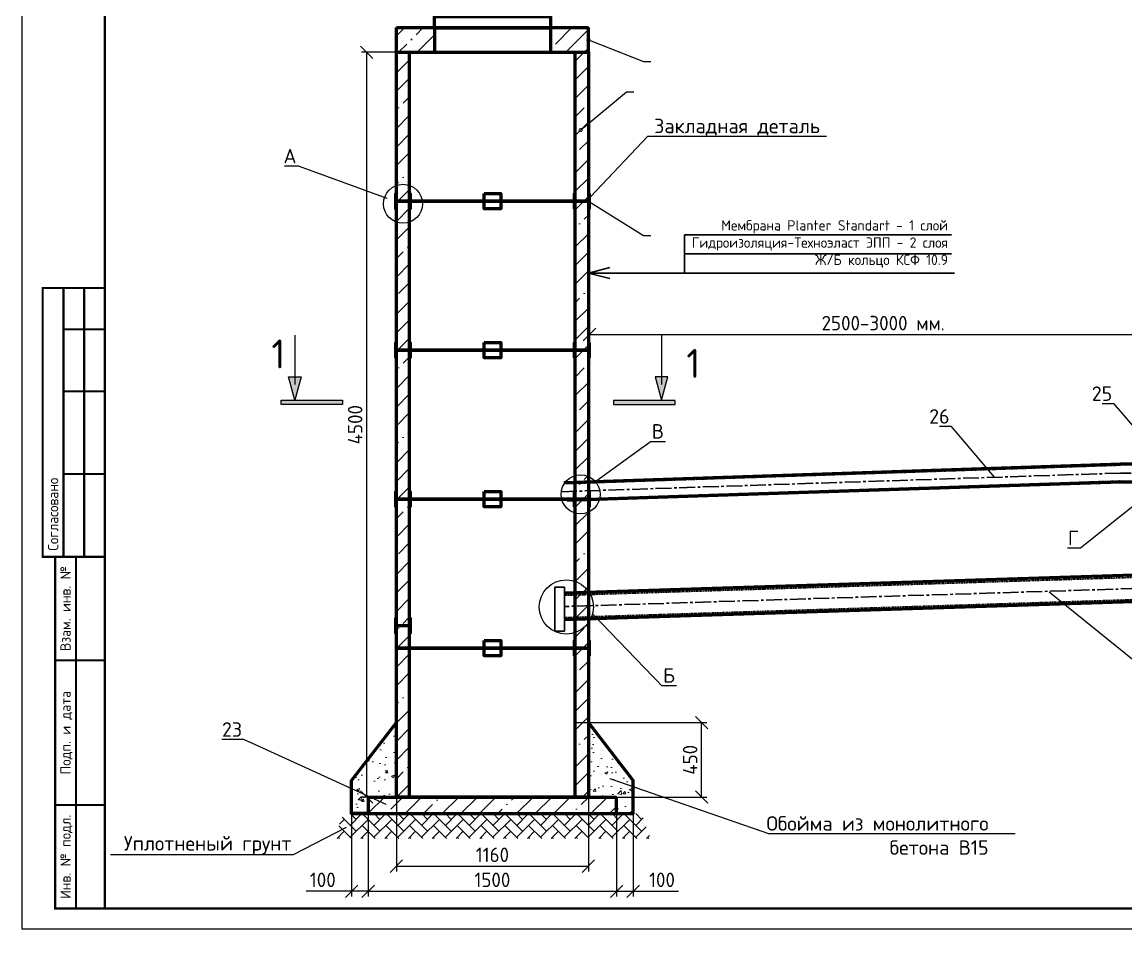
# Model space of a CAD drawing. Header units: millimetres. Extents: x 1601 to 14530, y 1157 to 12625.
# Drawn here: x 9961.4 to 10228, y 2824.9 to 3044.8 of the extents above; entities that cross this region are included whole.
import ezdxf
from ezdxf import colors
from ezdxf.entities.mleader import LeaderData, LeaderLine
from ezdxf.enums import TextEntityAlignment as Align
from ezdxf.math import Vec2, Vec3

# ---------------------------------------------------------------- set-up
doc = ezdxf.new("R2010")
doc.units = ezdxf.units.MM
for name, pattern in [('ACAD_ISO04W100', [30, 24, -3, 0, -3]), ('HIDDEN', [0.375, 0.25, -0.125]), ('осевая2', [28.575, 19.05, -3.175, 3.175, -3.175])]:
    doc.linetypes.add(name, pattern=pattern)
for name, color, linetype, lineweight in [('Осевая', 2, 'осевая2', 30), ('Основной', 1, 'Continuous', 60), ('Размер 3.5', 250, 'Continuous', 35), ('Размеры на чертеже', 250, 'Continuous', 25), ('Тонкие', 5, 'Continuous', 30), ('шриховка', 251, 'ACAD_ISO04W100', 15)]:
    doc.layers.add(name, color=color, linetype=linetype, lineweight=lineweight)
doc.layers.add('Штриховка', color=7, linetype='Continuous')
doc.styles.add('-ISOCPEUR-', font='isocpeur.TTF')
doc.styles.add('GOST', font='GOST Common.ttf')
doc.styles.add('GOST-2.304_Type-B', font='GOST Common.ttf')
doc.dimstyles.new('Копия М 1 к 25', dxfattribs={"dimtxt": 3.5, "dimasz": 3, "dimexe": 1.25, "dimexo": 0, "dimgap": 1, "dimtad": 1, "dimdec": 0, "dimlfac": 25, "dimzin": 0, "dimdsep": 46, "dimtxsty": 'GOST', "dimblk": 'OBLIQUE', "dimcen": 5, "dimclrd": 256, "dimclre": 256, "dimclrt": 256, "dimazin": 2, "dimtfac": 1, "dimtdec": 0, "dimtmove": 0, "dimatfit": 3, "dimldrblk": 'NONE', "dimfxl": 1.25, "dimtolj": 1, "dimtzin": 0, "dimlwd": -1, "dimlwe": -1, "dimarcsym": 2})
pattern_1 = [(50, (6501.311, -17421.934), (7.1726018, -0.6275213), [0.75, -8.25]), (355, (6501.311, -17421.934), (-1.3875133, 7.5219213), [0.6, -6.6]), (100.4514, (6501.9086, -17421.986), (5.7850938, 6.8943954), [0.637402, -7.011421]), (46.1842, (6501.311, -17419.934), (10.6724105, -1.65519), [1.125, -12.375]), (96.6356, (6502.2, -17420.072), (9.346627, 9.7411787), [0.956103, -10.51713]), (351.1842, (6501.311, -17419.934), (9.3466195, 9.741186), [0.9, -9.9]), (21, (6502.311, -17420.434), (5.9690705, -4.0261889), [0.75, -8.25]), (326, (6502.311, -17420.434), (2.4331533, 7.2515005), [0.6, -6.6]), (71.4514, (6502.808, -17420.7695), (8.4022263, 3.225305), [0.637402, -7.011421]), (37.5, (6501.3109, -17421.934), (0.12159855, 3.32893854), [0, -6.52, 0, -6.7, 0, -6.625]), (7.5, (6501.311, -17421.934), (2.6306954, 3.9441171), [0, -3.82, 0, -6.37, 0, -2.525]), (327.5, (6499.081, -17421.934), (5.33822436, -0.2255487), [0, -2.5, 0, -7.8, 0, -10.35]), (317.5, (6498.081, -17421.934), (5.8318617, 1.0010498), [0, -3.25, 0, -5.18, 0, -7.35])]

# ---------------------------------------------------------------- blocks, each defined once
blk = doc.blocks.new('*U19')
at = {"layer": 'шриховка'}
h = blk.add_hatch(dxfattribs=at)
h.set_pattern_fill('ANSI35', color=256, scale=0.5)
h.set_pattern_definition([(45, (-40.9893, 0), (-2.24506, 2.24506), []), (45, (-38.7443, 0), (-2.24506, 2.24506), [3.96875, -0.79375, 0, -0.79375])])
h.paths.add_polyline_path([(-10, -18), (11.6, -18), (11.6, 0), (-10, 0)])
h.paths.add_polyline_path([(10, 0), (-11.6, 0), (-11.6, -18), (10, -18)])
at = {"layer": 'Основной'}
for p, q in [((-10, 0), (-10, -18)), ((10, 0), (10, -18))]:
    blk.add_line(p, q, dxfattribs=at)
blk.add_lwpolyline([(-11.6, 0), (11.6, 0), (11.6, -18), (-11.6, -18)], close=True, dxfattribs=at)
blk = doc.blocks.new('_Oblique')
at = {"color": 0, "linetype": 'ByBlock', "lineweight": -2}
blk.add_line((-0.5, -0.5), (0.5, 0.5), dxfattribs=at)
blk = doc.blocks.new('*D174')
at = {"transparency": 16777216}
for p, q in [((10041, 2853.53), (10041, 2833.52)), ((10045, 2853.53), (10045, 2833.52)), ((10041, 2834.77), (10030.05, 2834.77)), ((10045, 2834.77), (10041, 2834.77))]:
    blk.add_line(p, q, dxfattribs=at)
at = {"layer": 'Defpoints', "color": 0, "transparency": 16777216}
for p in [(10041, 2853.53), (10045, 2853.53), (10041, 2834.77)]:
    blk.add_point(p, dxfattribs=at)
at = {"transparency": 16777216, "xscale": 3, "yscale": 3, "zscale": 3, "rotation": 180}
blk.add_blockref('_Oblique', (10041, 2834.77), dxfattribs=at)
at = {"transparency": 16777216, "xscale": 3, "yscale": 3, "zscale": 3}
blk.add_blockref('_Oblique', (10045, 2834.77), dxfattribs=at)
at = {"transparency": 16777216, "insert": (10034.03, 2837.52), "char_height": 3.5, "attachment_point": 5, "style": 'GOST'}
blk.add_mtext('\\A1;100', dxfattribs=at)
blk = doc.blocks.new('_None')
blk = doc.blocks.new('*D175')
at = {"transparency": 16777216}
for p, q in [((10045, 2853.53), (10045, 2833.52)), ((10105, 2853.53), (10105, 2833.52)), ((10045, 2834.77), (10105, 2834.77))]:
    blk.add_line(p, q, dxfattribs=at)
at = {"layer": 'Defpoints', "color": 0, "transparency": 16777216}
for p in [(10045, 2853.53), (10105, 2853.53), (10105, 2834.77)]:
    blk.add_point(p, dxfattribs=at)
at = {"transparency": 16777216, "xscale": 3, "yscale": 3, "zscale": 3, "rotation": 180}
blk.add_blockref('_Oblique', (10045, 2834.77), dxfattribs=at)
at = {"transparency": 16777216, "xscale": 3, "yscale": 3, "zscale": 3}
blk.add_blockref('_Oblique', (10105, 2834.77), dxfattribs=at)
at = {"transparency": 16777216, "insert": (10075, 2837.52), "char_height": 3.5, "attachment_point": 5, "style": 'GOST'}
blk.add_mtext('\\A1;1500', dxfattribs=at)
blk = doc.blocks.new('*D176')
at = {"transparency": 16777216}
for p, q in [((10105, 2853.53), (10105, 2833.52)), ((10109, 2853.53), (10109, 2833.52)), ((10105, 2834.77), (10109, 2834.77)), ((10109, 2834.77), (10119.95, 2834.77))]:
    blk.add_line(p, q, dxfattribs=at)
at = {"layer": 'Defpoints', "color": 0, "transparency": 16777216}
for p in [(10105, 2853.53), (10109, 2853.53), (10109, 2834.77)]:
    blk.add_point(p, dxfattribs=at)
at = {"transparency": 16777216, "xscale": 3, "yscale": 3, "zscale": 3, "rotation": 180}
blk.add_blockref('_Oblique', (10105, 2834.77), dxfattribs=at)
at = {"transparency": 16777216, "xscale": 3, "yscale": 3, "zscale": 3}
blk.add_blockref('_Oblique', (10109, 2834.77), dxfattribs=at)
at = {"transparency": 16777216, "insert": (10115.98, 2837.52), "char_height": 3.5, "attachment_point": 5, "style": 'GOST'}
blk.add_mtext('\\A1;100', dxfattribs=at)
blk = doc.blocks.new('*D177')
at = {"transparency": 16777216}
for p, q in [((10051.8, 2857.53), (10051.8, 2839.57)), ((10098.2, 2857.53), (10098.2, 2839.57)), ((10051.8, 2840.82), (10098.2, 2840.82))]:
    blk.add_line(p, q, dxfattribs=at)
at = {"layer": 'Defpoints', "color": 0, "transparency": 16777216}
for p in [(10051.8, 2857.53), (10098.2, 2857.53), (10098.2, 2840.82)]:
    blk.add_point(p, dxfattribs=at)
at = {"transparency": 16777216, "xscale": 3, "yscale": 3, "zscale": 3, "rotation": 180}
blk.add_blockref('_Oblique', (10051.8, 2840.82), dxfattribs=at)
at = {"transparency": 16777216, "xscale": 3, "yscale": 3, "zscale": 3}
blk.add_blockref('_Oblique', (10098.2, 2840.82), dxfattribs=at)
at = {"transparency": 16777216, "insert": (10075, 2843.57), "char_height": 3.5, "attachment_point": 5, "style": 'GOST'}
blk.add_mtext('\\A1;1160', dxfattribs=at)
blk = doc.blocks.new('*D173')
at = {"transparency": 16777216}
for p, q in [((10095, 2875.53), (10126.78, 2875.53)), ((10125.53, 2857.53), (10125.53, 2875.53)), ((10095, 2857.53), (10126.78, 2857.53))]:
    blk.add_line(p, q, dxfattribs=at)
at = {"layer": 'Defpoints', "color": 0, "transparency": 16777216}
for p in [(10095, 2875.53), (10125.53, 2875.53), (10095, 2857.53)]:
    blk.add_point(p, dxfattribs=at)
at = {"transparency": 16777216, "xscale": 3, "yscale": 3, "zscale": 3}
for p, rotation in [((10125.53, 2875.53), 90), ((10125.53, 2857.53), 270)]:
    blk.add_blockref('_Oblique', p, dxfattribs=dict(at, rotation=rotation))
at = {"transparency": 16777216, "insert": (10122.78, 2866.53), "char_height": 3.5, "attachment_point": 5, "rotation": 90, "style": 'GOST'}
blk.add_mtext('\\A1;450', dxfattribs=at)
blk = doc.blocks.new('направление')
at = {"layer": 'Размеры на чертеже'}
h = blk.add_hatch(color=256, dxfattribs=at)
h.dxf.hatch_style = 1
h.paths.add_polyline_path([(0, 0), (-3.75, 1.04), (-3.75, -1.03)])
blk.add_line((-10.5, 0), (-2.5, 0), dxfattribs=at)
blk.add_lwpolyline([(0, 0), (-3.75, 1.04), (-3.75, -1.03)], close=True, dxfattribs=at)
blk = doc.blocks.new('*U178')
at = {"layer": 'Штриховка', "true_color": 0x000000}
h = blk.add_hatch(color=18, dxfattribs=at)
h.dxf.hatch_style = 1
h.paths.add_polyline_path([(-0.3594, 0.0234), (-0.3594, 0.0017), (-0.0276, 0.0017), (-0.0276, 0.0234)])
h = blk.add_hatch(color=18, dxfattribs=at)
h.dxf.hatch_style = 1
h.paths.add_polyline_path([(1.4352, 0.0234), (1.4352, 0.0007), (1.767, 0.0007), (1.767, 0.0234)])
at = {"layer": 'Штриховка', "color": 18, "true_color": 0x000000}
for points in [[(-0.0276, 0.0017), (-0.0276, 0.0234), (-0.3594, 0.0234), (-0.3594, 0.0017)], [(1.4352, 0.0007), (1.4352, 0.0234), (1.767, 0.0234), (1.767, 0.0007)]]:
    blk.add_lwpolyline(points, close=True, dxfattribs=at)
at = {"layer": 'Размеры на чертеже', "yscale": 0.03333333333333333, "zscale": 0.03333333333333333}
for p, xscale, rotation in [((-0.2853, 0), 0.03333333333333333, 89.99999999993935), ((1.6929, 0), -0.03333333333333333, 270.0000000000607)]:
    blk.add_blockref('направление', p, dxfattribs=dict(at, xscale=xscale, rotation=rotation))
blk = doc.blocks.new('*D188')
at = {"transparency": 16777216}
for p, q in [((10098.46, 2931.21), (10098.46, 2970.58)), ((10098.46, 2969.33), (10240.35, 2969.33)), ((10240.35, 2940.22), (10240.35, 2970.58))]:
    blk.add_line(p, q, dxfattribs=at)
at = {"layer": 'Defpoints', "color": 0, "transparency": 16777216}
for p in [(10240.35, 2969.33), (10240.35, 2940.22), (10098.46, 2931.21)]:
    blk.add_point(p, dxfattribs=at)
at = {"transparency": 16777216, "xscale": 3, "yscale": 3, "zscale": 3, "rotation": 180}
blk.add_blockref('_Oblique', (10098.46, 2969.33), dxfattribs=at)
at = {"transparency": 16777216, "xscale": 3, "yscale": 3, "zscale": 3}
blk.add_blockref('_Oblique', (10240.35, 2969.33), dxfattribs=at)
at = {"transparency": 16777216, "insert": (10169.41, 2972.08), "char_height": 3.5, "attachment_point": 5, "style": 'GOST'}
blk.add_mtext('\\A1;2500-3000 мм.', dxfattribs=at)
blk = doc.blocks.new('_DotSmall')
at = {"color": 0, "linetype": 'ByBlock', "const_width": 0.5}
blk.add_lwpolyline([(-0.0625, 0, 1), (0.0625, 0, 1)], format="xyb", close=True, dxfattribs=at)
blk = doc.blocks.new('*D359')
at = {"transparency": 16777216}
for p, q in [((10055, 3037.53), (10043.35, 3037.53)), ((10044.6, 3037.53), (10044.6, 2857.53)), ((10055, 2857.53), (10043.35, 2857.53))]:
    blk.add_line(p, q, dxfattribs=at)
at = {"layer": 'Defpoints', "color": 0, "transparency": 16777216}
for p in [(10055, 3037.53), (10044.6, 2857.53), (10055, 2857.53)]:
    blk.add_point(p, dxfattribs=at)
at = {"transparency": 16777216, "xscale": 3, "yscale": 3, "zscale": 3}
for p, rotation in [((10044.6, 3037.53), 90), ((10044.6, 2857.53), 270)]:
    blk.add_blockref('_Oblique', p, dxfattribs=dict(at, rotation=rotation))
at = {"transparency": 16777216, "insert": (10041.85, 2947.53), "char_height": 3.5, "attachment_point": 5, "rotation": 90, "style": 'GOST'}
blk.add_mtext('\\A1;4500', dxfattribs=at)

msp = doc.modelspace()

# ---------------------------------------------------------------- hatches: boundary and pattern name
h = msp.add_hatch()
h.set_pattern_fill('AR-HBONE', scale=0.02)
h.paths.add_polyline_path([(10113.1887, 2847.5317), (10111.0049, 2853.5317), (10039.0049, 2853.5317), (10036.8211, 2847.5317)])
at = {"layer": 'шриховка', "lineweight": 30}
h = msp.add_hatch(dxfattribs=at)
h.set_pattern_fill('ANSI35', color=256, style=0)
h.set_pattern_definition([(45, (2410.989, 2557.9686), (-4.490128, 4.490128), []), (45, (2415.479, 2557.9686), (-4.490128, 4.490128), [7.9375, -1.5875, 0, -1.5875])])
h.paths.add_polyline_path([(10061.0085, 3043.5353), (10051.8049, 3043.5317), (10051.8049, 3037.5317), (10061.0049, 3037.5317)])
h.paths.add_polyline_path([(10098.2049, 3043.5317), (10089.0029, 3043.5337), (10089.0049, 3037.5317), (10098.2049, 3037.5317)])
at = {"layer": 'шриховка'}
h = msp.add_hatch(dxfattribs=at)
h.set_pattern_fill('AR-CONC', color=256, style=0)
h.set_pattern_definition(pattern_1)
h.paths.add_polyline_path([(10052.0666, 2857.5317), (10051.8049, 2875.5317), (10041.0049, 2861.5317), (10041.0049, 2853.5317), (10045.0049, 2853.5317), (10045.0049, 2857.5317)])
h = msp.add_hatch(dxfattribs=at)
h.set_pattern_fill('AR-CONC', color=256, style=0)
h.set_pattern_definition(pattern_1)
h.paths.add_polyline_path([(10097.9432, 2857.5317), (10098.2049, 2875.5317), (10109.0049, 2861.5317), (10109.0049, 2853.5317), (10105.0049, 2853.5317), (10105.0049, 2857.5317)])
h = msp.add_hatch(dxfattribs=at)
h.set_pattern_fill('ANSI35', color=256)
h.set_pattern_definition([(45, (1373.2674, 2255.135), (-4.490128, 4.490128), []), (45, (1377.7575, 2255.135), (-4.490128, 4.490128), [7.9375, -1.5875, 0, -1.5875])])
h.paths.add_polyline_path([(10045.0049, 2857.5317), (10045.0049, 2853.5317), (10105.0049, 2853.5317), (10105.0049, 2857.5317)])

# ---------------------------------------------------------------- linework, layer by layer
at = {"const_width": 0.5}
for points in [[(9981.3843, 2915.5891), (9966.3843, 2915.5891), (9966.3843, 2980.5891), (9981.3843, 2980.5891)], [(9971.3843, 2980.5891), (9971.3843, 2915.5891)], [(9976.3843, 2980.5891), (9976.3843, 2915.5891)], [(9971.3843, 2970.5891), (9981.3843, 2970.5891)], [(9971.3843, 2955.5891), (9981.3843, 2955.5891)], [(9971.3843, 2935.5891), (9981.3843, 2935.5891)], [(9981.3843, 2830.5891), (9969.3843, 2830.5891), (9969.3843, 2915.5891), (9981.3843, 2915.5891)], [(9974.3843, 2915.5891), (9974.3843, 2830.5891)], [(9969.3843, 2890.5891), (9981.3843, 2890.5891)], [(9969.3843, 2855.5891), (9981.3843, 2855.5891)]]:
    msp.add_lwpolyline(points, dxfattribs=at)
for centre, radius in [((10053.4049, 3000.9195), 4.7137), ((10096.2997, 2930.6922), 4.7137), ((10092.8694, 2903.4706), 6.5564)]:
    msp.add_circle(centre, radius)
at = {"layer": 'Осевая', "ltscale": 0.2}
for p, q in [((10226.7743, 2935.8369), (10091.2156, 2931.3148)), ((10263.5938, 2935.8369), (10226.7743, 2935.8369)), ((10236.3661, 2908.1274), (10092.4143, 2903.5867))]:
    msp.add_line(p, q, dxfattribs=at)
at = {"layer": 'Основной'}
for p, q in [((10051.8049, 3037.5317), (10051.8052, 3043.5359)), ((10051.8049, 3043.5317), (10098.2049, 3043.5317)), ((10061.0049, 3043.5317), (10061.0049, 3037.5317)), ((10089.0049, 3043.5317), (10089.0049, 3037.5317)), ((10098.2049, 3037.5317), (10098.2045, 3043.5359)), ((10051.8049, 3037.5317), (10098.2049, 3037.5317)), ((10077.0049, 3001.5317), (10073.0049, 3001.5317)), ((10077.0049, 2965.5317), (10073.0049, 2965.5317)), ((10226.7743, 2937.9969), (10092.2295, 2933.5086)), ((10266.0975, 2937.9969), (10226.7743, 2937.9969)), ((10226.7743, 2933.6769), (10093.0854, 2929.2172)), ((10266.1272, 2933.6769), (10226.7743, 2933.6769)), ((10077.0049, 2929.5317), (10073.0049, 2929.5317)), ((10236.3661, 2911.3274), (10092.4143, 2906.7867)), ((10236.3661, 2904.9274), (10092.4588, 2900.3748)), ((10077.0049, 2893.5317), (10073.0049, 2893.5317)), ((10045.0049, 2857.5317), (10045.0049, 2853.5317)), ((10045.0049, 2857.5317), (10105.0049, 2857.5317)), ((10055.0049, 2857.5317), (10051.8049, 2857.5317)), ((10095.0049, 2857.5317), (10055.0049, 2857.5317)), ((10105.0049, 2853.5317), (10105.0049, 2857.5317)), ((10041.0049, 2853.5317), (10109.0049, 2853.5317))]:
    msp.add_line(p, q, dxfattribs=at)
for points in [[(10089.0049, 3043.3476), (10061.0049, 3043.3476), (10061.0049, 3046.1476), (10089.0049, 3046.1476)], [(10073.0049, 3003.3717), (10077.0049, 3003.3717), (10077.0049, 2999.6917), (10073.0049, 2999.6917)], [(10073.0049, 2967.3717), (10077.0049, 2967.3717), (10077.0049, 2963.6917), (10073.0049, 2963.6917)], [(10073.0049, 2931.3717), (10077.0049, 2931.3717), (10077.0049, 2927.6917), (10073.0049, 2927.6917)], [(10073.0049, 2895.3717), (10077.0049, 2895.3717), (10077.0049, 2891.6917), (10073.0049, 2891.6917)]]:
    msp.add_lwpolyline(points, close=True, dxfattribs=at)
for points in [[(10045.0049, 2853.5317), (10041.0049, 2853.5317), (10041.0049, 2861.5317), (10051.8049, 2875.5317)], [(10105.0049, 2853.5317), (10109.0049, 2853.5317), (10109.0049, 2861.5317), (10098.2049, 2875.5317)]]:
    msp.add_lwpolyline(points, dxfattribs=at)
at = {"layer": 'Тонкие', "ltscale": 0.001}
for p, q in [((10185.9074, 2993.4285), (10121.3992, 2993.4285)), ((10121.3992, 2993.4285), (10121.3992, 2984.1869)), ((10185.9074, 2988.8077), (10121.3992, 2988.8077)), ((10098.2079, 2984.1869), (10104.7703, 2984.1869)), ((10104.7703, 2984.1869), (10186.6296, 2984.1869))]:
    msp.add_line(p, q, dxfattribs=at)
at = {"layer": 'Тонкие'}
for q in [(10103.3351, 2985.5296), (10103.3351, 2982.8459)]:
    msp.add_line((10098.2049, 2984.1877), q, dxfattribs=at)
at = {"layer": 'Тонкие', "color": 9, "linetype": 'HIDDEN'}
for p, q in [((10226.705, 2937.7363), (10092.1621, 2933.2531)), ((10226.6549, 2933.9309), (10092.892, 2929.4741)), ((10236.3561, 2910.8216), (10092.4143, 2906.2901)), ((10236.2641, 2905.4308), (10092.4143, 2900.9031))]:
    msp.add_line(p, q, dxfattribs=at)
at = {"layer": 'Тонкие', "ltscale": 100}
for points in [[(10055.4049, 3001.5317), (10055.4049, 3003.3717), (10055.2609, 3003.3717, 0.41421356), (10055.1009, 3003.2117), (10055.1009, 3001.9917, -0.41421356), (10054.8209, 3001.7117), (10051.9889, 3001.7117, -0.41421356), (10051.7089, 3001.9917), (10051.7089, 3003.2117, 0.41421356), (10051.5489, 3003.3717), (10051.4049, 3003.3717), (10051.4049, 3001.5317)], [(10055.4049, 3001.5317), (10055.4049, 2999.6917), (10055.2609, 2999.6917, -0.41421356), (10055.1009, 2999.8517), (10055.1009, 3001.0717, 0.41421356), (10054.8209, 3001.3517), (10051.9889, 3001.3517, 0.41421356), (10051.7089, 3001.0717), (10051.7089, 2999.8517, -0.41421356), (10051.5489, 2999.6917), (10051.4049, 2999.6917), (10051.4049, 3001.5317)], [(10055.4049, 2965.5317), (10055.4049, 2967.3717), (10055.2609, 2967.3717, 0.41421356), (10055.1009, 2967.2117), (10055.1009, 2965.9917, -0.41421356), (10054.8209, 2965.7117), (10051.9889, 2965.7117, -0.41421356), (10051.7089, 2965.9917), (10051.7089, 2967.2117, 0.41421356), (10051.5489, 2967.3717), (10051.4049, 2967.3717), (10051.4049, 2965.5317)], [(10055.4049, 2965.5317), (10055.4049, 2963.6917), (10055.2609, 2963.6917, -0.41421356), (10055.1009, 2963.8517), (10055.1009, 2965.0717, 0.41421356), (10054.8209, 2965.3517), (10051.9889, 2965.3517, 0.41421356), (10051.7089, 2965.0717), (10051.7089, 2963.8517, -0.41421356), (10051.5489, 2963.6917), (10051.4049, 2963.6917), (10051.4049, 2965.5317)], [(10094.6049, 2965.5317), (10094.6049, 2967.3717), (10094.7489, 2967.3717, -0.41421356), (10094.9089, 2967.2117), (10094.9089, 2965.9917, 0.41421356), (10095.1889, 2965.7117), (10098.0209, 2965.7117, 0.41421356), (10098.3009, 2965.9917), (10098.3009, 2967.2117, -0.41421356), (10098.4609, 2967.3717), (10098.6049, 2967.3717), (10098.6049, 2965.5317)], [(10094.6049, 2965.5317), (10094.6049, 2963.6917), (10094.7489, 2963.6917, 0.41421356), (10094.9089, 2963.8517), (10094.9089, 2965.0717, -0.41421356), (10095.1889, 2965.3517), (10098.0209, 2965.3517, -0.41421356), (10098.3009, 2965.0717), (10098.3009, 2963.8517, 0.41421356), (10098.4609, 2963.6917), (10098.6049, 2963.6917), (10098.6049, 2965.5317)], [(10055.4049, 2929.5317), (10055.4049, 2931.3717), (10055.2609, 2931.3717, 0.41421356), (10055.1009, 2931.2117), (10055.1009, 2929.9917, -0.41421356), (10054.8209, 2929.7117), (10051.9889, 2929.7117, -0.41421356), (10051.7089, 2929.9917), (10051.7089, 2931.2117, 0.41421356), (10051.5489, 2931.3717), (10051.4049, 2931.3717), (10051.4049, 2929.5317)], [(10094.6049, 2929.5317), (10094.6049, 2931.3717), (10094.7489, 2931.3717, -0.41421356), (10094.9089, 2931.2117), (10094.9089, 2929.9917, 0.41421356), (10095.1889, 2929.7117), (10098.0209, 2929.7117, 0.41421356), (10098.3009, 2929.9917), (10098.3009, 2931.2117, -0.41421356), (10098.4609, 2931.3717), (10098.6049, 2931.3717), (10098.6049, 2929.5317)], [(10055.4049, 2929.5317), (10055.4049, 2927.6917), (10055.2609, 2927.6917, -0.41421356), (10055.1009, 2927.8517), (10055.1009, 2929.0717, 0.41421356), (10054.8209, 2929.3517), (10051.9889, 2929.3517, 0.41421356), (10051.7089, 2929.0717), (10051.7089, 2927.8517, -0.41421356), (10051.5489, 2927.6917), (10051.4049, 2927.6917), (10051.4049, 2929.5317)], [(10094.6049, 2929.5317), (10094.6049, 2927.6917), (10094.7489, 2927.6917, 0.41421356), (10094.9089, 2927.8517), (10094.9089, 2929.0717, -0.41421356), (10095.1889, 2929.3517), (10098.0209, 2929.3517, -0.41421356), (10098.3009, 2929.0717), (10098.3009, 2927.8517, 0.41421356), (10098.4609, 2927.6917), (10098.6049, 2927.6917), (10098.6049, 2929.5317)], [(10055.4049, 2898.9476), (10055.4049, 2900.7876), (10055.2609, 2900.7876, 0.41421356), (10055.1009, 2900.6276), (10055.1009, 2899.4076, -0.41421356), (10054.8209, 2899.1276), (10051.9889, 2899.1276, -0.41421356), (10051.7089, 2899.4076), (10051.7089, 2900.6276, 0.41421356), (10051.5489, 2900.7876), (10051.4049, 2900.7876), (10051.4049, 2898.9476)], [(10055.4049, 2898.9476), (10055.4049, 2897.1076), (10055.2609, 2897.1076, -0.41421356), (10055.1009, 2897.2676), (10055.1009, 2898.4876, 0.41421356), (10054.8209, 2898.7676), (10051.9889, 2898.7676, 0.41421356), (10051.7089, 2898.4876), (10051.7089, 2897.2676, -0.41421356), (10051.5489, 2897.1076), (10051.4049, 2897.1076), (10051.4049, 2898.9476)]]:
    msp.add_lwpolyline(points, format="xyb", close=True, dxfattribs=at)
at = {"layer": 'Тонкие'}
msp.add_lwpolyline([(10092.4143, 2897.6205), (10090.1216, 2897.6205), (10090.1216, 2908.2347), (10092.4143, 2908.2347)], close=True, dxfattribs=at)

# ---------------------------------------------------------------- block references
at = {"layer": 'Основной', "xscale": 2, "yscale": 2, "zscale": 2, "rotation": 180}
for p in [(10075.0049, 3001.5317), (10075.0049, 2965.5317), (10075.0049, 2929.5317), (10075.0049, 2893.5317), (10075.0049, 2857.5317)]:
    msp.add_blockref('*U19', p, dxfattribs=at)

# ---------------------------------------------------------------- texts
at = {"style": 'GOST'}
msp.add_text('Согласовано', height=2.5, rotation=90, dxfattribs=at).set_placement((9968.8843, 2917.0891), align=Align.MIDDLE_LEFT)
for s, p in [('Взам. инв. №', (9971.8843, 2903.0891)), ('Подп. и дата', (9971.8843, 2873.0891)), ('Инв. № подл.', (9971.8843, 2843.0891))]:
    msp.add_text(s, height=2.5, rotation=90, dxfattribs=at).set_placement(p, align=Align.MIDDLE_CENTER)
at = {"layer": 'Размер 3.5', "insert": (10185.0621, 2996.9606), "char_height": 3.5, "attachment_point": 3, "style": 'GOST-2.304_Type-B'}
msp.add_mtext_dynamic_manual_height_columns('{\\H0.7143x;\\C0;Мембрана Planter Standart - 1 слой \\PГидроизоляция-Техноэласт ЭПП - 2 слоя \\PЖ/Б кольцо КСФ 10.9            }', width=66.33575, gutter_width=12.5, heights=[14.4059], dxfattribs=at)
at = {"layer": 'Размер 3.5', "char_height": 7, "attachment_point": 1, "style": 'GOST', "bg_fill": 2}
for insert in [(10021.6203, 2968.1247), (10121.8808, 2965.8394)]:
    msp.add_mtext_dynamic_manual_height_columns('{\\Q0;\\C256;\\c0;1}', width=5.108195, gutter_width=2, heights=[0], dxfattribs=dict(at, insert=insert))

# ---------------------------------------------------------------- dimensions: what is measured, and where the dimension line sits
for base, p1, p2, picture, middle in [((10098.2049, 2840.8173), (10051.8049, 2857.5317), (10098.2049, 2857.5317), '*D177', (10075.0049, 2843.5673)), ((10041.0049, 2834.7744), (10045.0049, 2853.5317), (10041.0049, 2853.5317), '*D174', (10034.0299, 2837.5244))]:
    dim = msp.add_linear_dim(base=base, p1=p1, p2=p2, dimstyle='Копия М 1 к 25')
    dim.commit()
    dim.dimension.update_dxf_attribs({"geometry": picture, "text_midpoint": middle})

# ---------------------------------------------------------------- next in the draw order: block references
at = {"layer": 'Размеры на чертеже', "xscale": 44.75868453168243, "yscale": 44.75868453168243, "zscale": 44.75868453168243, "rotation": 179.9999984492156}
msp.add_blockref('*U178', (10103.0547, 2953.486), dxfattribs=at)

# ---------------------------------------------------------------- next in the draw order: dimensions: what is measured, and where the dimension line sits
dim = msp.add_linear_dim(base=(10240.3532, 2969.3255), p1=(10098.4609, 2931.2117), p2=(10240.3532, 2940.2169), text='2500-3000 мм.', dimstyle='Копия М 1 к 25')
dim.commit()
dim.dimension.update_dxf_attribs({"geometry": '*D188', "text_midpoint": (10169.407, 2972.0755)})

# ---------------------------------------------------------------- next in the draw order: leaders
at = {"layer": 'Размер 3.5'}
ml = msp.add_multileader_mtext('Standard', dxfattribs=at)
ml.set_content('Закладная деталь', color=256, style='-ISOCPEUR-')
ml.set_leader_properties()
ml.build(insert=Vec2(0, 0))
ml.multileader.update_dxf_attribs({"text_left_attachment_type": 6, "text_right_attachment_type": 6, "dogleg_length": 0.36, "arrow_head_size": 0.18})
ctx = ml.context
ctx.base_point, ctx.char_height, ctx.arrow_head_size, ctx.landing_gap_size, ctx.plane_origin = Vec3(10112.9433, 3017.2811), 3.5, 0.18, 0.09, Vec3(10115.4823, 3002.9805)
ctx.left_attachment, ctx.right_attachment, ctx.text_align_type = 6, 6, 2
notes = []
notes.append((ctx, [(0, (1, 1, 0), (10112.5833, 3017.2811), (1, 0), 0.36, [(0, [(10098.6049, 3002.4517)], 0, [])])]))
ctx.mtext.insert, ctx.mtext.alignment, ctx.mtext.flow_direction = Vec3(10154.1583, 3021.4811), 3, 5
ctx.mtext.has_bg_fill, ctx.mtext.bg_color, ctx.mtext.bg_scale_factor, ctx.mtext.bg_transparency, ctx.mtext.use_window_bg_color = 1, -1027028792, 1.5, 0, 1
ml = msp.add_multileader_mtext('Standard', dxfattribs=at)
ml.set_content('А', color=256, style='-ISOCPEUR-')
ml.set_leader_properties()
ml.build(insert=Vec2(0, 0))
ml.multileader.update_dxf_attribs({"text_left_attachment_type": 6, "text_right_attachment_type": 6, "dogleg_length": 0.36, "arrow_head_size": 0.18})
ctx = ml.context
ctx.base_point, ctx.char_height, ctx.arrow_head_size, ctx.landing_gap_size, ctx.plane_origin = Vec3(10025.1441, 3010.0106), 3.5, 0.18, 0.09, Vec3(10053.6509, 3027.2168)
ctx.left_attachment, ctx.right_attachment, ctx.text_align_type = 6, 6, 2
notes.append((ctx, [(1, (1, 1, 0), (10028.1341, 3010.0106), (-1, 0), 0.36, [(0, [(10049.7799, 3002.1739)], 0, [])])]))
ctx.mtext.insert, ctx.mtext.defined_height, ctx.mtext.alignment, ctx.mtext.flow_direction = Vec3(10027.6841, 3014.2106), 6.6217, 3, 5
ctx.mtext.has_bg_fill, ctx.mtext.bg_color, ctx.mtext.bg_scale_factor, ctx.mtext.bg_transparency, ctx.mtext.use_window_bg_color = 1, -1027028792, 1.5, 0, 1
ml = msp.add_multileader_mtext('Standard', dxfattribs=at)
ml.set_content('Б', color=256, style='-ISOCPEUR-')
ml.set_leader_properties()
ml.build(insert=Vec2(0, 0))
ml.multileader.update_dxf_attribs({"text_left_attachment_type": 6, "text_right_attachment_type": 6, "dogleg_length": 0.36, "arrow_head_size": 0.18})
ctx = ml.context
ctx.base_point, ctx.char_height, ctx.arrow_head_size, ctx.landing_gap_size, ctx.plane_origin = Vec3(10116.2249, 2884.4622), 3.5, 0.18, 0.09, Vec3(10108.0436, 2920.1296)
ctx.left_attachment, ctx.right_attachment, ctx.text_align_type = 6, 6, 2
notes.append((ctx, [(0, (1, 1, 0), (10115.8649, 2884.4622), (1, 0), 0.36, [(0, [(10099.2046, 2901.7818)], 0, [])])]))
ctx.mtext.insert, ctx.mtext.alignment, ctx.mtext.flow_direction = Vec3(10119.1149, 2888.6622), 3, 5
ctx.mtext.has_bg_fill, ctx.mtext.bg_color, ctx.mtext.bg_scale_factor, ctx.mtext.bg_transparency, ctx.mtext.use_window_bg_color = 1, -1027028792, 1.5, 0, 1
ml = msp.add_multileader_mtext('Standard', dxfattribs=at)
ml.set_content('23', color=256, style='-ISOCPEUR-')
ml.set_leader_properties()
ml.build(insert=Vec2(0, 0))
ml.multileader.update_dxf_attribs({"text_left_attachment_type": 6, "text_right_attachment_type": 6, "dogleg_length": 0.36, "arrow_head_size": 0.18})
ctx = ml.context
ctx.base_point, ctx.char_height, ctx.arrow_head_size, ctx.landing_gap_size, ctx.plane_origin = Vec3(10010.2387, 2871.4015), 3.5, 0.18, 0.09, Vec3(9993.5024, 2860.5129)
ctx.left_attachment, ctx.right_attachment, ctx.text_align_type = 6, 6, 2
notes.append((ctx, [(1, (1, 1, 0), (10014.9787, 2871.4015), (-1, 0), 0.36, [(0, [(10049.4733, 2855.6734)], 0, [])])]))
ctx.mtext.insert, ctx.mtext.width, ctx.mtext.alignment, ctx.mtext.flow_direction = Vec3(10014.5287, 2875.6015), 4.867051, 3, 5
ctx.mtext.has_bg_fill, ctx.mtext.bg_color, ctx.mtext.bg_scale_factor, ctx.mtext.bg_transparency, ctx.mtext.use_window_bg_color = 1, -1027028792, 1.5, 0, 1
ml = msp.add_multileader_mtext('Standard', dxfattribs=at)
ml.set_content('Обойма из монолитного ^Jбетона В15', color=256, style='-ISOCPEUR-')
ml.set_leader_properties()
ml.build(insert=Vec2(0, 0))
ml.multileader.update_dxf_attribs({"text_left_attachment_type": 6, "text_right_attachment_type": 6, "dogleg_length": 0.36, "arrow_head_size": 0.18})
ctx = ml.context
ctx.base_point, ctx.char_height, ctx.arrow_head_size, ctx.landing_gap_size, ctx.plane_origin = Vec3(10142.1012, 2848.7041), 3.5, 0.18, 0.09, Vec3(10111.3164, 2841.6001)
ctx.left_attachment, ctx.right_attachment, ctx.text_align_type = 6, 6, 2
notes.append((ctx, [(0, (1, 1, 0), (10141.7412, 2848.7041), (1, 0), 0.36, [(0, [(10103.2376, 2862.0799)], 0, [])])]))
ctx.mtext.insert, ctx.mtext.alignment, ctx.mtext.flow_direction = Vec3(10194.8662, 2852.9041), 3, 5
ctx.mtext.has_bg_fill, ctx.mtext.bg_color, ctx.mtext.bg_scale_factor, ctx.mtext.bg_transparency, ctx.mtext.use_window_bg_color = 1, -1027028792, 1.5, 0, 1
for ctx, leaders in notes:
    for number, flags, end, landing, length, lines in leaders:
        leader = LeaderData()
        leader.index, (leader.has_last_leader_line, leader.has_dogleg_vector, leader.attachment_direction) = number, flags
        leader.last_leader_point, leader.dogleg_vector, leader.dogleg_length = Vec3(end), Vec3(landing), length
        for number, points, colour, breaks in lines:
            line = LeaderLine()
            line.index, line.vertices, line.color, line.breaks = number, Vec3.list(points), colors.encode_raw_color(colour), breaks
            leader.lines.append(line)
        ctx.leaders.append(leader)

# ---------------------------------------------------------------- next in the draw order: linework, layer by layer
msp.add_lwpolyline([(9961.3843, 3245.5891), (10555.3843, 3245.5891), (10555.3843, 2825.5891), (9961.3843, 2825.5891)], close=True)
at = {"const_width": 0.5}
msp.add_lwpolyline([(9981.3843, 3240.5891), (10550.3843, 3240.5891), (10550.3843, 2830.5891), (9981.3843, 2830.5891)], close=True, dxfattribs=at)
at = {"layer": 'Тонкие', "ltscale": 100}
for points in [[(10094.6049, 3001.5317), (10094.6049, 3003.3717), (10094.7489, 3003.3717, -0.41421356), (10094.9089, 3003.2117), (10094.9089, 3001.9917, 0.41421356), (10095.1889, 3001.7117), (10098.0209, 3001.7117, 0.41421356), (10098.3009, 3001.9917), (10098.3009, 3003.2117, -0.41421356), (10098.4609, 3003.3717), (10098.6049, 3003.3717), (10098.6049, 3001.5317)], [(10094.6049, 3001.5317), (10094.6049, 2999.6917), (10094.7489, 2999.6917, 0.41421356), (10094.9089, 2999.8517), (10094.9089, 3001.0717, -0.41421356), (10095.1889, 3001.3517), (10098.0209, 3001.3517, -0.41421356), (10098.3009, 3001.0717), (10098.3009, 2999.8517, 0.41421356), (10098.4609, 2999.6917), (10098.6049, 2999.6917), (10098.6049, 3001.5317)], [(10094.6049, 2893.5317), (10094.6049, 2895.3717), (10094.7489, 2895.3717, -0.41421356), (10094.9089, 2895.2117), (10094.9089, 2893.9917, 0.41421356), (10095.1889, 2893.7117), (10098.0209, 2893.7117, 0.41421356), (10098.3009, 2893.9917), (10098.3009, 2895.2117, -0.41421356), (10098.4609, 2895.3717), (10098.6049, 2895.3717), (10098.6049, 2893.5317)], [(10094.6049, 2893.5317), (10094.6049, 2891.6917), (10094.7489, 2891.6917, 0.41421356), (10094.9089, 2891.8517), (10094.9089, 2893.0717, -0.41421356), (10095.1889, 2893.3517), (10098.0209, 2893.3517, -0.41421356), (10098.3009, 2893.0717), (10098.3009, 2891.8517, 0.41421356), (10098.4609, 2891.6917), (10098.6049, 2891.6917), (10098.6049, 2893.5317)]]:
    msp.add_lwpolyline(points, format="xyb", close=True, dxfattribs=at)

# ---------------------------------------------------------------- next in the draw order: dimensions: what is measured, and where the dimension line sits
for base, p1, p2, picture, middle in [((10044.5979, 2857.5317), (10055.0049, 3037.5317), (10055.0049, 2857.5317), '*D359', (10041.8479, 2947.5317)), ((10125.5325, 2875.5317), (10095.0049, 2857.5317), (10095.0049, 2875.5317), '*D173', (10122.7825, 2866.5317))]:
    dim = msp.add_linear_dim(base=base, p1=p1, p2=p2, angle=90, dimstyle='Копия М 1 к 25')
    dim.commit()
    dim.dimension.update_dxf_attribs({"geometry": picture, "text_midpoint": middle})
for base, p1, p2, picture, middle in [((10105.0049, 2834.7744), (10045.0049, 2853.5317), (10105.0049, 2853.5317), '*D175', (10075.0049, 2837.5244)), ((10109.0049, 2834.7744), (10105.0049, 2853.5317), (10109.0049, 2853.5317), '*D176', (10115.9799, 2837.5244))]:
    dim = msp.add_linear_dim(base=base, p1=p1, p2=p2, dimstyle='Копия М 1 к 25')
    dim.commit()
    dim.dimension.update_dxf_attribs({"geometry": picture, "text_midpoint": middle})

# ---------------------------------------------------------------- next in the draw order: leaders
at = {"layer": 'Размер 3.5'}
ml = msp.add_multileader_mtext('Standard', dxfattribs=at)
ml.set_content('', color=256, style='GOST')
ml.set_leader_properties()
ml.set_arrow_properties(name='DOTSMALL')
ml.build(insert=Vec2(0, 0))
ml.multileader.update_dxf_attribs({"text_left_attachment_type": 5, "text_right_attachment_type": 5, "dogleg_length": 2, "arrow_head_size": 1.6})
ctx = ml.context
ctx.base_point, ctx.char_height, ctx.arrow_head_size, ctx.landing_gap_size, ctx.plane_origin = Vec3(10111.703, 3035.348), 2.8, 1.6, 1.6, Vec3(10112.7968, 3038.2444)
ctx.left_attachment, ctx.right_attachment = 5, 5
notes = []
notes.append((ctx, [(0, (1, 1, 0), (10111.5256, 3035.348), (1, 0), 0.1775, [(0, [(10098.2047, 3040.5338)], 0, [])])]))
ctx.mtext.insert, ctx.mtext.flow_direction = Vec3(10113.303, 3038.708), 5
ctx.mtext.has_bg_fill, ctx.mtext.bg_color, ctx.mtext.bg_scale_factor, ctx.mtext.bg_transparency, ctx.mtext.use_window_bg_color = 1, -1027028792, 1.5, 0, 1
ml = msp.add_multileader_mtext('Standard', dxfattribs=at)
ml.set_content('', color=256, style='GOST')
ml.set_leader_properties()
ml.set_arrow_properties(name='DOTSMALL')
ml.build(insert=Vec2(0, 0))
ml.multileader.update_dxf_attribs({"text_left_attachment_type": 5, "text_right_attachment_type": 5, "dogleg_length": 2, "arrow_head_size": 1.6})
ctx = ml.context
ctx.base_point, ctx.char_height, ctx.arrow_head_size, ctx.landing_gap_size, ctx.plane_origin = Vec3(10107.6059, 3027.9873), 2.8, 1.6, 1.6, Vec3(10112.5563, 3011.2005)
ctx.left_attachment, ctx.right_attachment = 5, 5
notes.append((ctx, [(0, (1, 1, 0), (10107.4284, 3027.9873), (1, 0), 0.1775, [(0, [(10096.3325, 3018.7637)], 0, [])])]))
ctx.mtext.insert, ctx.mtext.flow_direction = Vec3(10109.2059, 3031.3473), 5
ctx.mtext.has_bg_fill, ctx.mtext.bg_color, ctx.mtext.bg_scale_factor, ctx.mtext.bg_transparency, ctx.mtext.use_window_bg_color = 1, -1027028792, 1.5, 0, 1
ml = msp.add_multileader_mtext('Standard', dxfattribs=at)
ml.set_content('', color=256, style='GOST')
ml.set_leader_properties()
ml.set_arrow_properties(name='DOTSMALL')
ml.build(insert=Vec2(0, 0))
ml.multileader.update_dxf_attribs({"text_left_attachment_type": 5, "text_right_attachment_type": 5, "dogleg_length": 2, "arrow_head_size": 1.6})
ctx = ml.context
ctx.base_point, ctx.char_height, ctx.arrow_head_size, ctx.landing_gap_size, ctx.plane_origin = Vec3(10111.7094, 2993.2641), 2.8, 1.6, 1.6, Vec3(10112.8032, 2996.1605)
ctx.left_attachment, ctx.right_attachment = 5, 5
notes.append((ctx, [(0, (1, 1, 0), (10111.5319, 2993.2641), (1, 0), 0.1775, [(0, [(10098.2049, 3001.5317)], 0, [])])]))
ctx.mtext.insert, ctx.mtext.width, ctx.mtext.flow_direction = Vec3(10113.3094, 2996.6241), 3.64, 5
ctx.mtext.has_bg_fill, ctx.mtext.bg_color, ctx.mtext.bg_scale_factor, ctx.mtext.bg_transparency, ctx.mtext.use_window_bg_color = 1, -1027028792, 1.5, 0, 1
ml = msp.add_multileader_mtext('Standard', dxfattribs=at)
ml.set_content('25', color=256, style='-ISOCPEUR-')
ml.set_leader_properties()
ml.build(insert=Vec2(0, 0))
ml.multileader.update_dxf_attribs({"text_left_attachment_type": 6, "text_right_attachment_type": 6, "dogleg_length": 0.36, "arrow_head_size": 0.18})
ctx = ml.context
ctx.base_point, ctx.char_height, ctx.arrow_head_size, ctx.landing_gap_size, ctx.plane_origin = Vec3(10220.4479, 2952.5836), 3.5, 0.18, 0.09, Vec3(10214.1931, 2954.5808)
ctx.left_attachment, ctx.right_attachment, ctx.text_align_type = 6, 6, 2
notes.append((ctx, [(1, (1, 1, 0), (10225.1879, 2952.5836), (-1, 0), 0.36, [(0, [(10235.7432, 2940.2169)], 0, [])])]))
ctx.mtext.insert, ctx.mtext.width, ctx.mtext.alignment, ctx.mtext.flow_direction = Vec3(10224.7379, 2956.7836), 2.433526, 3, 5
ctx.mtext.has_bg_fill, ctx.mtext.bg_color, ctx.mtext.bg_scale_factor, ctx.mtext.bg_transparency, ctx.mtext.use_window_bg_color = 1, -1027028792, 1.5, 0, 1
ml = msp.add_multileader_mtext('Standard', dxfattribs=at)
ml.set_content('26', color=256, style='-ISOCPEUR-')
ml.set_leader_properties()
ml.build(insert=Vec2(0, 0))
ml.multileader.update_dxf_attribs({"text_left_attachment_type": 6, "text_right_attachment_type": 6, "dogleg_length": 0.36, "arrow_head_size": 0.18})
ctx = ml.context
ctx.base_point, ctx.char_height, ctx.arrow_head_size, ctx.landing_gap_size, ctx.plane_origin = Vec3(10181.1521, 2947.0823), 3.5, 0.18, 0.09, Vec3(10174.8973, 2949.0795)
ctx.left_attachment, ctx.right_attachment, ctx.text_align_type = 6, 6, 2
notes.append((ctx, [(1, (1, 1, 0), (10185.8921, 2947.0823), (-1, 0), 0.36, [(0, [(10196.4474, 2934.7157)], 0, [])])]))
ctx.mtext.insert, ctx.mtext.width, ctx.mtext.alignment, ctx.mtext.flow_direction = Vec3(10185.4421, 2951.2823), 2.433526, 3, 5
ctx.mtext.has_bg_fill, ctx.mtext.bg_color, ctx.mtext.bg_scale_factor, ctx.mtext.bg_transparency, ctx.mtext.use_window_bg_color = 1, -1027028792, 1.5, 0, 1
ml = msp.add_multileader_mtext('Standard', dxfattribs=at)
ml.set_content('В', color=256, style='-ISOCPEUR-')
ml.set_leader_properties()
ml.build(insert=Vec2(0, 0))
ml.multileader.update_dxf_attribs({"text_left_attachment_type": 6, "text_right_attachment_type": 6, "dogleg_length": 0.36, "arrow_head_size": 0.18})
ctx = ml.context
ctx.base_point, ctx.char_height, ctx.arrow_head_size, ctx.landing_gap_size, ctx.plane_origin = Vec3(10113.5375, 2943.4624), 3.5, 0.18, 0.09, Vec3(10100.1706, 2960.4489)
ctx.left_attachment, ctx.right_attachment, ctx.text_align_type = 6, 6, 2
notes.append((ctx, [(0, (1, 1, 0), (10113.1775, 2943.4624), (1, 0), 0.36, [(0, [(10099.8753, 2933.7637)], 0, [])])]))
ctx.mtext.insert, ctx.mtext.defined_height, ctx.mtext.alignment, ctx.mtext.flow_direction = Vec3(10116.4275, 2947.6624), 6.6217, 3, 5
ctx.mtext.has_bg_fill, ctx.mtext.bg_color, ctx.mtext.bg_scale_factor, ctx.mtext.bg_transparency, ctx.mtext.use_window_bg_color = 1, -1027028792, 1.5, 0, 1
ml = msp.add_multileader_mtext('Standard', dxfattribs=at)
ml.set_content('Г', color=256, style='-ISOCPEUR-')
ml.set_leader_properties()
ml.build(insert=Vec2(0, 0))
ml.multileader.update_dxf_attribs({"text_left_attachment_type": 6, "text_right_attachment_type": 6, "dogleg_length": 0.36, "arrow_head_size": 0.18})
ctx = ml.context
ctx.base_point, ctx.char_height, ctx.arrow_head_size, ctx.landing_gap_size, ctx.plane_origin = Vec3(10214.0943, 2917.7103), 3.5, 0.18, 0.09, Vec3(10240.6838, 2947.8063)
ctx.left_attachment, ctx.right_attachment, ctx.text_align_type = 6, 6, 2
notes.append((ctx, [(1, (1, 1, 0), (10217.0843, 2917.7103), (-1, 0), 0.36, [(0, [(10231.8448, 2929.4586)], 0, [])])]))
ctx.mtext.insert, ctx.mtext.alignment, ctx.mtext.flow_direction = Vec3(10216.6343, 2921.9103), 3, 5
ctx.mtext.has_bg_fill, ctx.mtext.bg_color, ctx.mtext.bg_scale_factor, ctx.mtext.bg_transparency, ctx.mtext.use_window_bg_color = 1, -1027028792, 1.5, 0, 1
ml = msp.add_multileader_mtext('Standard', dxfattribs=at)
ml.set_content('', color=256, style='-ISOCPEUR-')
ml.set_leader_properties()
ml.build(insert=Vec2(0, 0))
ml.multileader.update_dxf_attribs({"text_left_attachment_type": 6, "text_right_attachment_type": 6, "dogleg_length": 0.36, "arrow_head_size": 0.18})
ctx = ml.context
ctx.base_point, ctx.char_height, ctx.arrow_head_size, ctx.landing_gap_size, ctx.plane_origin = Vec3(10230.4317, 2890.575), 3.5, 0.18, 0.09, Vec3(10223.4569, 2898.8651)
ctx.left_attachment, ctx.right_attachment, ctx.text_align_type = 6, 6, 2
notes.append((ctx, [(0, (1, 1, 0), (10230.0717, 2890.575), (1, 0), 0.36, [(0, [(10209.4045, 2907.2769)], 0, [])])]))
ctx.mtext.insert, ctx.mtext.width, ctx.mtext.alignment, ctx.mtext.flow_direction = Vec3(10234.7217, 2894.775), 2.433526, 3, 5
ctx.mtext.has_bg_fill, ctx.mtext.bg_color, ctx.mtext.bg_scale_factor, ctx.mtext.bg_transparency, ctx.mtext.use_window_bg_color = 1, -1027028792, 1.5, 0, 1
ml = msp.add_multileader_mtext('Standard', dxfattribs=at)
ml.set_content('{\\fISOCPEUR|b0|i0|c204|p34;\\C0;Уплотненый грунт}', color=256, style='-ISOCPEUR-')
ml.set_leader_properties()
ml.build(insert=Vec2(0, 0))
ml.multileader.update_dxf_attribs({"text_left_attachment_type": 6, "text_right_attachment_type": 6, "dogleg_length": 0.36, "arrow_head_size": 0.18})
ctx = ml.context
ctx.base_point, ctx.char_height, ctx.arrow_head_size, ctx.landing_gap_size, ctx.plane_origin = Vec3(9986.1149, 2843.5411), 3.5, 0.18, 0.09, Vec3(10105.4912, 2894.7585)
ctx.left_attachment, ctx.right_attachment, ctx.text_align_type = 6, 6, 2
notes.append((ctx, [(1, (1, 1, 0), (10026.9049, 2843.5411), (-1, 0), 0.36, [(0, [(10039.8453, 2850.2296)], 0, [])])]))
ctx.mtext.insert, ctx.mtext.alignment, ctx.mtext.flow_direction = Vec3(10026.4549, 2848.0911), 3, 5
ctx.mtext.has_bg_fill, ctx.mtext.bg_color, ctx.mtext.bg_scale_factor, ctx.mtext.bg_transparency, ctx.mtext.use_window_bg_color = 1, -1027028792, 1.5, 0, 1
for ctx, leaders in notes:
    for number, flags, end, landing, length, lines in leaders:
        leader = LeaderData()
        leader.index, (leader.has_last_leader_line, leader.has_dogleg_vector, leader.attachment_direction) = number, flags
        leader.last_leader_point, leader.dogleg_vector, leader.dogleg_length = Vec3(end), Vec3(landing), length
        for number, points, colour, breaks in lines:
            line = LeaderLine()
            line.index, line.vertices, line.color, line.breaks = number, Vec3.list(points), colors.encode_raw_color(colour), breaks
            leader.lines.append(line)
        ctx.leaders.append(leader)

doc.saveas('drawing.dxf')
